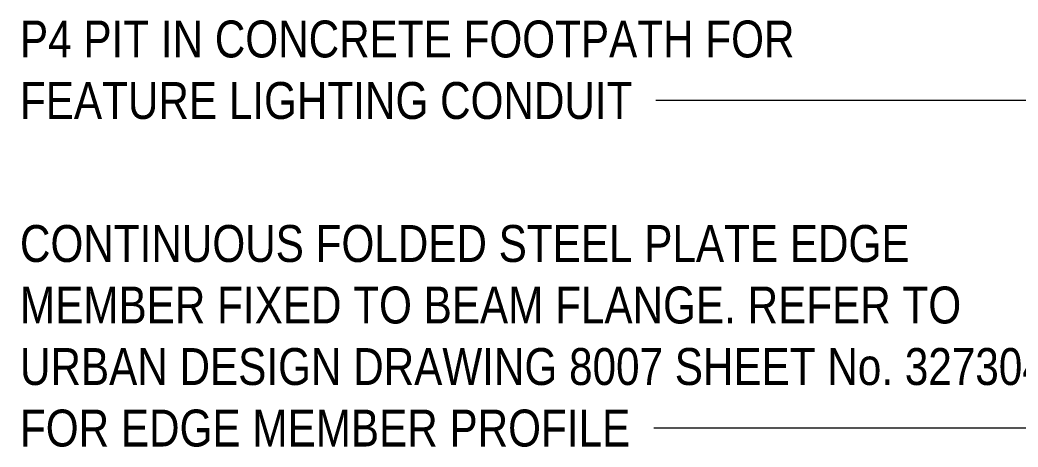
# Model space of a CAD drawing. Header units: metres. Extents: x 305 to 337, y 0 to 1215.
# Drawn here: x 311.664 to 315.047, y 1206.692 to 1208.138 of the extents above; entities that cross this region are included whole.
import ezdxf

# ---------------------------------------------------------------- set-up
doc = ezdxf.new("R2010")
doc.units = ezdxf.units.M
doc.layers.add('G-ANNO-TEXT', color=7, linetype='Continuous', lineweight=9)
doc.styles.add('Arial Narrow', font='ARIALN.TTF', dxfattribs={"height": 0.125})

msp = doc.modelspace()

# ---------------------------------------------------------------- linework, layer by layer
at = {"layer": 'G-ANNO-TEXT'}
for p, q in [((314.4340431, 1207.8655172), (313.8197216, 1207.8655172)), ((315.1709792, 1207.8655172), (314.4340431, 1207.8655172)), ((315.3042236, 1206.7561172), (313.813107, 1206.7561172))]:
    msp.add_line(p, q, dxfattribs=at)

# ---------------------------------------------------------------- texts
at = {"layer": 'G-ANNO-TEXT', "char_height": 0.125, "attachment_point": 1, "style": 'Arial Narrow', "bg_fill": 3, "box_fill_scale": 1, "bg_fill_color": 256, "bg_fill_transparency": 0}
for s, insert in [('P4 PIT IN CONCRETE FOOTPATH FOR ', (311.6644351, 1208.1363766)), ('FEATURE LIGHTING CONDUIT', (311.6644351, 1207.9280172)), ('CONTINUOUS FOLDED STEEL PLATE EDGE ', (311.6644351, 1207.4436954)), ('MEMBER FIXED TO BEAM FLANGE. REFER TO ', (311.6644351, 1207.235336)), ('URBAN DESIGN DRAWING 8007 SHEET No. 3273045 ', (311.6644351, 1207.0269766)), ('FOR EDGE MEMBER PROFILE', (311.6644351, 1206.8186172))]:
    msp.add_mtext(s, dxfattribs=dict(at, insert=insert))

doc.saveas('drawing.dxf')
